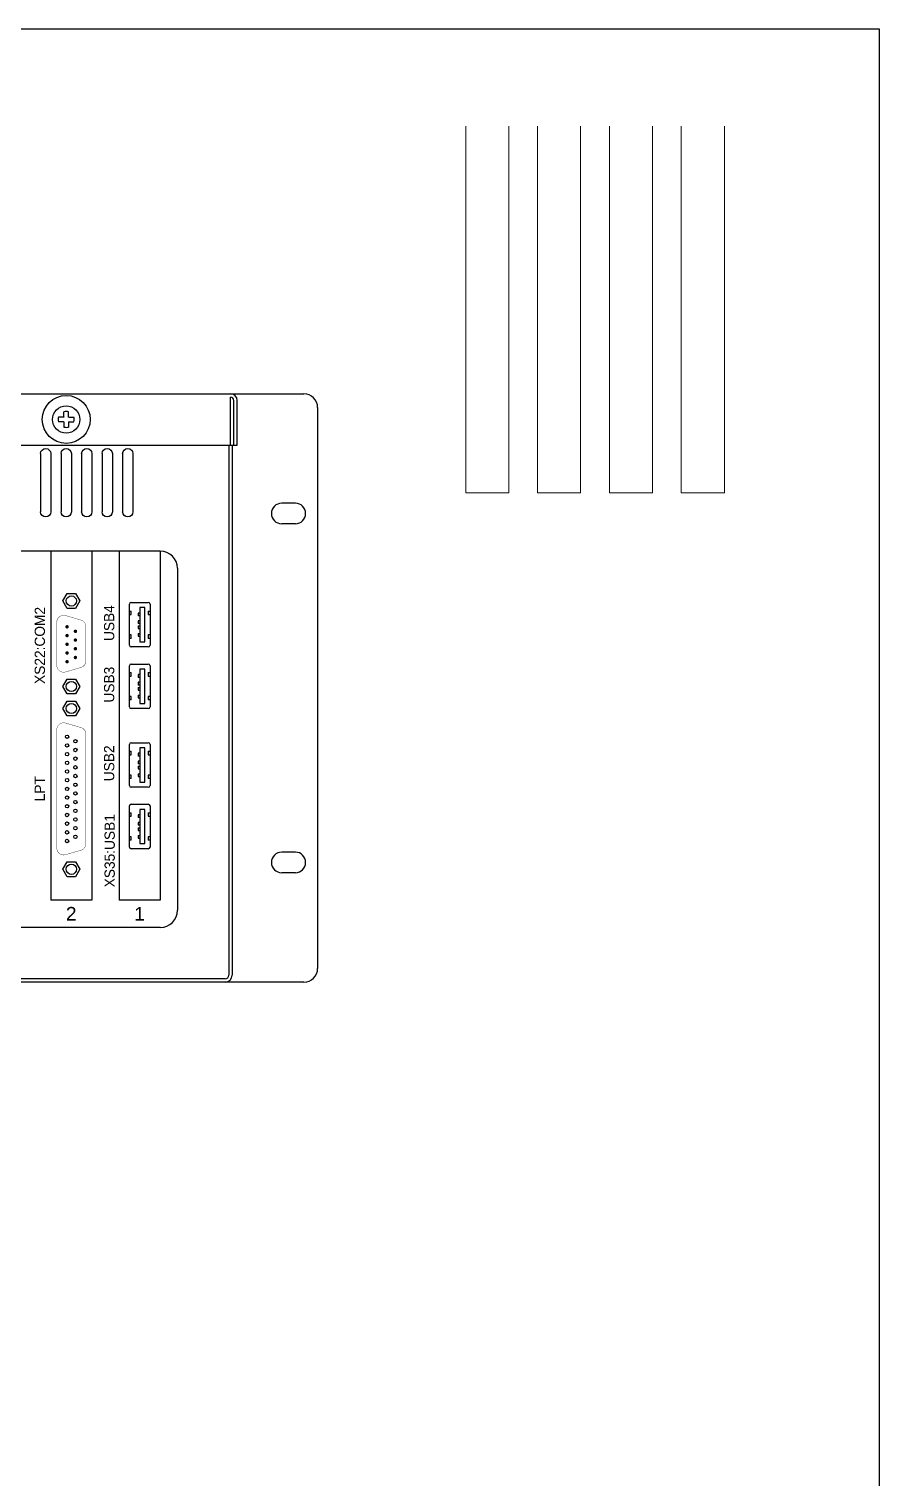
# Model space of a CAD drawing. Extents: x -2364 to 9601, y -871 to 1549.
# Drawn here: x 6195.7 to 6444.2, y -413.1 to 10.8 of the extents above; entities that cross this region are included whole.
import ezdxf
from ezdxf.enums import TextEntityAlignment as Align

# ---------------------------------------------------------------- set-up
doc = ezdxf.new("R2010")
doc.units = 0
doc.layers.get('0').update_dxf_attribs({"linetype": 'CONTINUOUS'})

# ---------------------------------------------------------------- blocks, each defined once
blk = doc.blocks.new('DIN7985_M4_TV')
for p, q in [((-0.75, 0.67), (-2.24, 0.67)), ((-0.67, 0.75), (-0.67, 2.24)), ((0.67, 0.75), (0.67, 2.24)), ((0.75, 0.67), (2.24, 0.67)), ((-0.75, -0.67), (-2.24, -0.67)), ((-0.67, -0.75), (-0.67, -2.24)), ((0.67, -0.75), (0.67, -2.24)), ((0.75, -0.67), (2.24, -0.67))]:
    blk.add_line(p, q)
blk.add_circle((0, 0), 4)
for radius, start, end in [(2.33, 163.3985, 196.6015), (1, 131.8103, 138.1897), (2.33, 73.3985, 106.6015), (1, 41.8103, 48.1897), (2.33, 343.3985, 16.6015), (1, 221.8103, 228.1897), (2.33, 253.3985, 286.6015), (1, 311.8103, 318.1897)]:
    blk.add_arc((0, 0), radius, start, end)
blk = doc.blocks.new('*U39')
for p, q in [((-1.5, 8.5), (-1.5, -8.5)), ((1.5, 8.5), (1.5, -8.5))]:
    blk.add_line(p, q)
for centre, start, end in [((0, 8.5), 0, 180), ((0, -8.5), 180, 360)]:
    blk.add_arc(centre, 1.5, start, end)
blk = doc.blocks.new('*U40')
at = {"color": 0, "linetype": 'ByBlock', "lineweight": -2}
for p in [(0, 0), (6, 0), (12, 0), (18, 0), (24, 0)]:
    blk.add_blockref('*U39', p, dxfattribs=at)

msp = doc.modelspace()

# ---------------------------------------------------------------- linework, layer by layer
at = {"color": 7, "lineweight": 13}
for p, q in [((6323.40003, -17.65964), (6323.40003, -124.79112)), ((6336.00373, -17.65964), (6336.00373, -124.79112)), ((6336.00373, -17.65964), (6336.00373, -124.79112)), ((6344.4062, -17.65964), (6344.4062, -124.79112)), ((6357.00991, -17.65964), (6357.00991, -124.79112)), ((6357.00991, -17.65964), (6357.00991, -124.79112)), ((6365.41238, -17.65964), (6365.41238, -124.79112)), ((6378.01608, -17.65964), (6378.01608, -124.79112)), ((6386.41855, -17.65964), (6386.41855, -124.79112)), ((6399.02225, -17.65964), (6399.02225, -124.79112)), ((6336.00373, -124.79112), (6323.40003, -124.79112)), ((6357.00991, -124.79112), (6344.4062, -124.79112)), ((6378.01608, -124.79112), (6365.41238, -124.79112)), ((6399.02225, -124.79112), (6386.41855, -124.79112))]:
    msp.add_line(p, q, dxfattribs=at)
for p, q in [((5805.11367, -95.87011), (6276.11367, -95.87011)), ((5828.61367, -95.87011), (6254.61367, -95.87011)), ((6254.61367, -96.87011), (6254.61367, -96.87011)), ((6254.61367, -110.87011), (6254.61367, -96.87011)), ((6255.61367, -110.87011), (6255.61367, -97.87011)), ((6256.61367, -110.87011), (6256.61367, -97.87011)), ((6280.11367, -99.87011), (6280.11367, -263.87011)), ((5826.61367, -110.87011), (6256.61367, -110.87011)), ((6254.11367, -110.87011), (6254.11367, -265.87011)), ((6255.11367, -110.87011), (6255.11367, -265.87011)), ((6273.61367, -127.87011), (6269.61367, -127.87011)), ((6273.61367, -133.87011), (6269.61367, -133.87011)), ((6234.11367, -141.87011), (5934.11367, -141.87011)), ((6202.11367, -141.87011), (6202.11367, -243.87011)), ((6214.11367, -141.87011), (6214.11367, -243.87011)), ((6222.11367, -141.87011), (6222.11367, -243.87011)), ((6234.11367, -141.87011), (6234.11367, -243.87011)), ((6234.11367, -141.87011), (6234.11367, -243.87011)), ((6239.11367, -146.87011), (6239.11367, -246.87011)), ((6205.61367, -156.44084), (6206.86367, -154.27577)), ((6206.86367, -158.6059), (6205.61367, -156.44084)), ((6206.86367, -154.27577), (6209.36367, -154.27577)), ((6209.36367, -154.27577), (6210.61367, -156.44084)), ((6210.61367, -156.44084), (6209.36367, -158.6059)), ((6209.36367, -158.6059), (6206.86367, -158.6059)), ((6225.11343, -169.37111), (6225.11343, -157.37015)), ((6225.11343, -159.37031), (6225.61347, -159.37031)), ((6225.11343, -160.37039), (6225.61347, -160.37039)), ((6225.61347, -156.87011), (6230.61388, -156.87011)), ((6225.61347, -160.37039), (6225.61347, -159.37031)), ((6227.61363, -159.97036), (6227.61363, -160.77042)), ((6228.11367, -159.97036), (6227.61363, -159.97036)), ((6228.11367, -160.77042), (6227.61363, -160.77042)), ((6228.11367, -158.37023), (6228.11367, -168.37103)), ((6229.6138, -158.37023), (6228.11367, -158.37023)), ((6229.6138, -168.37103), (6229.6138, -158.37023)), ((6230.61388, -159.37031), (6230.61388, -160.37039)), ((6230.61388, -159.37031), (6231.11392, -159.37031)), ((6230.61388, -160.37039), (6231.11392, -160.37039)), ((6231.11392, -157.37015), (6231.11392, -169.37111)), ((6228.11367, -162.22054), (6227.61363, -162.22054)), ((6227.61363, -162.22054), (6227.61363, -163.0206)), ((6228.11367, -163.0206), (6227.61363, -163.0206)), ((6227.61363, -163.72066), (6227.61363, -164.52072)), ((6227.61363, -163.72066), (6228.11367, -163.72066)), ((6227.61363, -164.52072), (6228.11367, -164.52072)), ((6225.61347, -166.37087), (6225.11343, -166.37087)), ((6225.61347, -167.37095), (6225.11343, -167.37095)), ((6225.61347, -167.37095), (6225.61347, -166.37087)), ((6227.61363, -165.97084), (6227.61363, -166.77091)), ((6227.61363, -165.97084), (6228.11367, -165.97084)), ((6227.61363, -166.77091), (6228.11367, -166.77091)), ((6228.11367, -168.37103), (6229.6138, -168.37103)), ((6230.61388, -166.37087), (6230.61388, -167.37095)), ((6231.11392, -166.37087), (6230.61388, -166.37087)), ((6231.11392, -167.37095), (6230.61388, -167.37095)), ((6230.61388, -169.87115), (6225.61347, -169.87115)), ((6225.11343, -187.37111), (6225.11343, -175.37015)), ((6225.11343, -177.37031), (6225.61347, -177.37031)), ((6225.61347, -174.87011), (6230.61388, -174.87011)), ((6225.61347, -178.37039), (6225.61347, -177.37031)), ((6227.61363, -177.97036), (6227.61363, -178.77042)), ((6228.11367, -177.97036), (6227.61363, -177.97036)), ((6228.11367, -176.37023), (6228.11367, -186.37103)), ((6229.6138, -176.37023), (6228.11367, -176.37023)), ((6229.6138, -186.37103), (6229.6138, -176.37023)), ((6230.61388, -177.37031), (6230.61388, -178.37039)), ((6230.61388, -177.37031), (6231.11392, -177.37031)), ((6231.11392, -175.37015), (6231.11392, -187.37111)), ((6205.61367, -181.44084), (6206.86367, -179.27577)), ((6206.86367, -183.6059), (6205.61367, -181.44084)), ((6206.86367, -179.27577), (6209.36367, -179.27577)), ((6209.36367, -179.27577), (6210.61367, -181.44084)), ((6210.61367, -181.44084), (6209.36367, -183.6059)), ((6225.11343, -178.37039), (6225.61347, -178.37039)), ((6228.11367, -178.77042), (6227.61363, -178.77042)), ((6228.11367, -180.22054), (6227.61363, -180.22054)), ((6227.61363, -180.22054), (6227.61363, -181.0206)), ((6228.11367, -181.0206), (6227.61363, -181.0206)), ((6227.61363, -181.72066), (6227.61363, -182.52072)), ((6227.61363, -181.72066), (6228.11367, -181.72066)), ((6230.61388, -178.37039), (6231.11392, -178.37039)), ((6205.61367, -187.87011), (6206.86367, -185.70505)), ((6209.36367, -183.6059), (6206.86367, -183.6059)), ((6206.86367, -185.70505), (6209.36367, -185.70505)), ((6209.36367, -185.70505), (6210.61367, -187.87011)), ((6225.61347, -184.37087), (6225.11343, -184.37087)), ((6225.61347, -185.37095), (6225.11343, -185.37095)), ((6225.61347, -185.37095), (6225.61347, -184.37087)), ((6227.61363, -182.52072), (6228.11367, -182.52072)), ((6227.61363, -183.97084), (6227.61363, -184.77091)), ((6227.61363, -183.97084), (6228.11367, -183.97084)), ((6227.61363, -184.77091), (6228.11367, -184.77091)), ((6228.11367, -186.37103), (6229.6138, -186.37103)), ((6230.61388, -184.37087), (6230.61388, -185.37095)), ((6231.11392, -184.37087), (6230.61388, -184.37087)), ((6231.11392, -185.37095), (6230.61388, -185.37095)), ((6206.86367, -190.03517), (6205.61367, -187.87011)), ((6209.36367, -190.03517), (6206.86367, -190.03517)), ((6210.61367, -187.87011), (6209.36367, -190.03517)), ((6230.61388, -187.87115), (6225.61347, -187.87115)), ((6225.11343, -210.37007), (6225.11343, -198.3691)), ((6225.61347, -197.86906), (6230.61388, -197.86906)), ((6231.11392, -198.3691), (6231.11392, -210.37007)), ((6225.11343, -200.36926), (6225.61347, -200.36926)), ((6225.11343, -201.36934), (6225.61347, -201.36934)), ((6225.61347, -201.36934), (6225.61347, -200.36926)), ((6227.61363, -200.96931), (6227.61363, -201.76938)), ((6228.11367, -200.96931), (6227.61363, -200.96931)), ((6228.11367, -201.76938), (6227.61363, -201.76938)), ((6228.11367, -203.21949), (6227.61363, -203.21949)), ((6227.61363, -203.21949), (6227.61363, -204.01956)), ((6228.11367, -199.36918), (6228.11367, -209.36999)), ((6229.6138, -199.36918), (6228.11367, -199.36918)), ((6229.6138, -209.36999), (6229.6138, -199.36918)), ((6230.61388, -200.36926), (6230.61388, -201.36934)), ((6230.61388, -200.36926), (6231.11392, -200.36926)), ((6230.61388, -201.36934), (6231.11392, -201.36934)), ((6225.61347, -207.36983), (6225.11343, -207.36983)), ((6225.61347, -208.36991), (6225.61347, -207.36983)), ((6228.11367, -204.01956), (6227.61363, -204.01956)), ((6227.61363, -204.71961), (6227.61363, -205.51968)), ((6227.61363, -204.71961), (6228.11367, -204.71961)), ((6227.61363, -205.51968), (6228.11367, -205.51968)), ((6227.61363, -206.9698), (6227.61363, -207.76986)), ((6227.61363, -206.9698), (6228.11367, -206.9698)), ((6230.61388, -207.36983), (6230.61388, -208.36991)), ((6231.11392, -207.36983), (6230.61388, -207.36983)), ((6225.61347, -208.36991), (6225.11343, -208.36991)), ((6230.61388, -210.87011), (6225.61347, -210.87011)), ((6227.61363, -207.76986), (6228.11367, -207.76986)), ((6228.11367, -209.36999), (6229.6138, -209.36999)), ((6231.11392, -208.36991), (6230.61388, -208.36991)), ((6225.61347, -215.86906), (6230.61388, -215.86906)), ((6225.11343, -228.37007), (6225.11343, -216.3691)), ((6225.11343, -218.36926), (6225.61347, -218.36926)), ((6225.11343, -219.36934), (6225.61347, -219.36934)), ((6225.61347, -219.36934), (6225.61347, -218.36926)), ((6227.61363, -218.96931), (6227.61363, -219.76938)), ((6228.11367, -218.96931), (6227.61363, -218.96931)), ((6228.11367, -219.76938), (6227.61363, -219.76938)), ((6228.11367, -217.36918), (6228.11367, -227.36999)), ((6229.6138, -217.36918), (6228.11367, -217.36918)), ((6229.6138, -227.36999), (6229.6138, -217.36918)), ((6230.61388, -218.36926), (6230.61388, -219.36934)), ((6230.61388, -218.36926), (6231.11392, -218.36926)), ((6230.61388, -219.36934), (6231.11392, -219.36934)), ((6231.11392, -216.3691), (6231.11392, -228.37007)), ((6228.11367, -221.21949), (6227.61363, -221.21949)), ((6227.61363, -221.21949), (6227.61363, -222.01956)), ((6228.11367, -222.01956), (6227.61363, -222.01956)), ((6227.61363, -222.71961), (6227.61363, -223.51968)), ((6227.61363, -222.71961), (6228.11367, -222.71961)), ((6227.61363, -223.51968), (6228.11367, -223.51968)), ((6225.61347, -225.36983), (6225.11343, -225.36983)), ((6225.61347, -226.36991), (6225.11343, -226.36991)), ((6225.61347, -226.36991), (6225.61347, -225.36983)), ((6230.61388, -228.87011), (6225.61347, -228.87011)), ((6227.61363, -224.9698), (6227.61363, -225.76986)), ((6227.61363, -224.9698), (6228.11367, -224.9698)), ((6227.61363, -225.76986), (6228.11367, -225.76986)), ((6228.11367, -227.36999), (6229.6138, -227.36999)), ((6230.61388, -225.36983), (6230.61388, -226.36991)), ((6231.11392, -225.36983), (6230.61388, -225.36983)), ((6231.11392, -226.36991), (6230.61388, -226.36991)), ((6205.61367, -234.87011), (6206.86367, -232.70505)), ((6206.86367, -232.70505), (6209.36367, -232.70505)), ((6209.36367, -232.70505), (6210.61367, -234.87011)), ((6273.61367, -229.87011), (6269.61367, -229.87011)), ((6206.86367, -237.03517), (6205.61367, -234.87011)), ((6209.36367, -237.03517), (6206.86367, -237.03517)), ((6210.61367, -234.87011), (6209.36367, -237.03517)), ((6273.61367, -235.87011), (6269.61367, -235.87011)), ((6214.11367, -243.87011), (6202.11367, -243.87011)), ((6234.11367, -243.87011), (6222.11367, -243.87011)), ((6234.11367, -251.87011), (5934.11367, -251.87011)), ((6253.11367, -266.87011), (5830.11367, -266.87011)), ((6276.11367, -267.87011), (5805.11367, -267.87011)), ((6253.11367, -267.87011), (5830.11367, -267.87011))]:
    msp.add_line(p, q)
msp.add_lwpolyline([(5715.3427, 10.75989), (6444.23326, 10.75989), (6444.23326, -871.00349), (5715.3427, -871.00349)], close=True)
for points, const_width in [([(6203.86367, -175.26789), (6203.86367, -162.61378, -0.500705616), (6206.42801, -160.69505), (6210.92801, -162.01858, -0.332706414), (6212.36367, -163.93731), (6212.36367, -173.94436, -0.332706414), (6210.92801, -175.86309), (6206.42801, -177.18662, -0.500705616)], 0.1), ([(6206.86367, -164.24084, 1), (6206.86367, -163.74084, 1)], 0.5), ([(6209.3046, -165.55994, 1), (6209.3046, -165.05994, 1)], 0.5), ([(6206.86367, -166.79084, 1), (6206.86367, -166.29084, 1)], 0.5), ([(6206.86367, -169.34084, 1), (6206.86367, -168.84084, 1)], 0.5), ([(6209.3046, -168.10994, 1), (6209.3046, -167.60994, 1)], 0.5), ([(6206.86367, -171.89084, 1), (6206.86367, -171.39084, 1)], 0.5), ([(6206.86367, -174.44084, 1), (6206.86367, -173.94084, 1)], 0.5), ([(6209.3046, -170.65994, 1), (6209.3046, -170.15994, 1)], 0.5), ([(6209.3046, -173.20994, 1), (6209.3046, -172.70994, 1)], 0.5), ([(6203.86367, -228.69716), (6203.86367, -194.04306, -0.500705616), (6206.42801, -192.12432), (6210.92801, -193.44785, -0.332706414), (6212.36367, -195.36658), (6212.36367, -227.37363, -0.332706414), (6210.92801, -229.29236), (6206.42801, -230.61589, -0.500705616)], 0.1)]:
    msp.add_lwpolyline(points, format="xyb", close=True, dxfattribs=dict(const_width=const_width))
for centre, radius in [((6206.61367, -103.37011), 7), ((6208.11367, -156.44084), 1.5), ((6208.11367, -181.44084), 1.5), ((6208.11367, -187.87011), 1.5), ((6206.86367, -196.13011), 0.5), ((6206.86367, -196.13011), 0.5), ((6206.86367, -198.67011), 0.5), ((6206.86367, -198.67011), 0.5), ((6209.30465, -197.45317), 0.5), ((6206.86367, -201.21011), 0.5), ((6206.86367, -201.21011), 0.5), ((6206.86367, -203.75011), 0.5), ((6206.86367, -203.75011), 0.5), ((6209.30465, -199.99317), 0.5), ((6209.30465, -202.53317), 0.5), ((6206.86367, -206.29011), 0.5), ((6206.86367, -206.29011), 0.5), ((6209.30465, -205.07317), 0.5), ((6209.30465, -207.61317), 0.5), ((6206.86367, -208.83011), 0.5), ((6206.86367, -208.83011), 0.5), ((6206.86367, -211.37011), 0.5), ((6209.30465, -210.15317), 0.5), ((6206.86367, -213.91011), 0.5), ((6206.86367, -216.45011), 0.5), ((6209.30465, -212.69317), 0.5), ((6209.30465, -215.23317), 0.5), ((6206.86367, -218.99011), 0.5), ((6209.30465, -217.77317), 0.5), ((6209.30465, -220.31317), 0.5), ((6206.86367, -221.53011), 0.5), ((6206.86367, -224.07011), 0.5), ((6209.30465, -222.85317), 0.5), ((6206.86367, -226.61011), 0.5), ((6209.30465, -225.39317), 0.5), ((6208.11367, -234.87011), 1.5)]:
    msp.add_circle(centre, radius)
for centre, radius, start, end in [((6254.61367, -97.87011), 2, 0, 90), ((6254.61367, -97.87011), 1, 0, 90), ((6276.11367, -99.87011), 4, 0, 90), ((6269.61367, -130.87011), 3, 90, 270), ((6273.61367, -130.87011), 3, 270, 90), ((6234.11367, -146.87011), 5, 0, 90), ((6225.61347, -157.37015), 0.50004, 90, 180), ((6230.61388, -157.37015), 0.50004, 0, 90), ((6225.61347, -169.37111), 0.50004, 180, 270), ((6230.61388, -169.37111), 0.50004, 270, 0), ((6225.61347, -175.37015), 0.50004, 90, 180), ((6230.61388, -175.37015), 0.50004, 0, 90), ((6225.61347, -187.37111), 0.50004, 180, 270), ((6230.61388, -187.37111), 0.50004, 270, 0), ((6225.61347, -198.3691), 0.50004, 90, 180), ((6230.61388, -198.3691), 0.50004, 0, 90), ((6225.61347, -210.37007), 0.50004, 180, 270), ((6230.61388, -210.37007), 0.50004, 270, 0), ((6225.61347, -216.3691), 0.50004, 90, 180), ((6230.61388, -216.3691), 0.50004, 0, 90), ((6225.61347, -228.37007), 0.50004, 180, 270), ((6230.61388, -228.37007), 0.50004, 270, 0), ((6269.61367, -232.87011), 3, 90, 270), ((6273.61367, -232.87011), 3, 270, 90), ((6234.11367, -246.87011), 5, 270, 0), ((6253.11367, -265.87011), 1, 270, 0), ((6253.11367, -265.87011), 2, 270, 0), ((6276.11367, -263.87011), 4, 270, 0)]:
    msp.add_arc(centre, radius, start, end)

# ---------------------------------------------------------------- block references
msp.add_blockref('DIN7985_M4_TV', (6206.61367, -103.37011))
at = {"xscale": -1}
msp.add_blockref('*U40', (6224.61367, -121.87011), dxfattribs=at)

# ---------------------------------------------------------------- texts
for s, p in [('XS22:COM2', (6198.89601, -169.44084)), ('USB4', (6219.16303, -162.8988)), ('USB3', (6219.16303, -180.8988)), ('USB2', (6219.16303, -203.89775)), ('LPT', (6198.89601, -211.32718)), ('XS35:USB1', (6219.31714, -229.44486))]:
    msp.add_text(s, height=3, rotation=90).set_placement(p, align=Align.MIDDLE)
at = {"char_height": 4, "attachment_point": 5}
for s, insert in [('{\\fArial|b0|i0|c0|p34;2}', (6208.07211, -247.8819)), ('{\\fArial|b0|i0|c0|p34;1}', (6228.07211, -247.8819))]:
    msp.add_mtext_dynamic_manual_height_columns(s, width=13, gutter_width=10, heights=[0], dxfattribs=dict(at, insert=insert))

doc.saveas('drawing.dxf')
